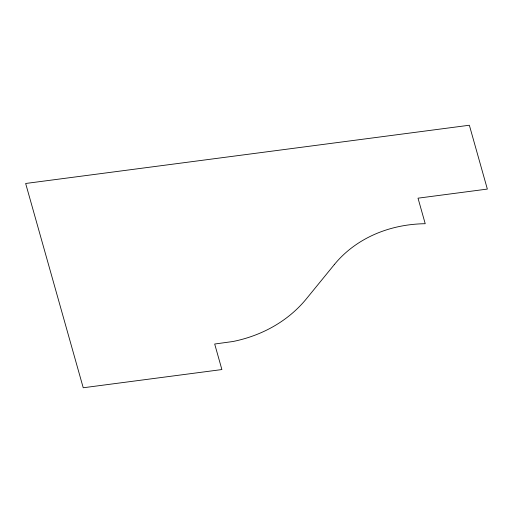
<?xml version="1.0" encoding="UTF-8"?>
<svg xmlns="http://www.w3.org/2000/svg" width="513" height="513" viewBox="0 0 513 513"><rect width="100%" height="100%" fill="white"/><g stroke="black" fill="none" stroke-linecap="round" stroke-linejoin="round"><path stroke-width="0.77" d="M334.296 264.618L306.453 298.746A147.609 126.525 23.4 0 1 232.876 341.523L214.691 344.024L221.885 369.559L83.228 387.764L25.65 183.481L469.357 125.236L487.35 189.079L418.018 198.178L425.219 223.713A132.085 113.219 23.4 0 0 334.296 264.618"/></g></svg>
